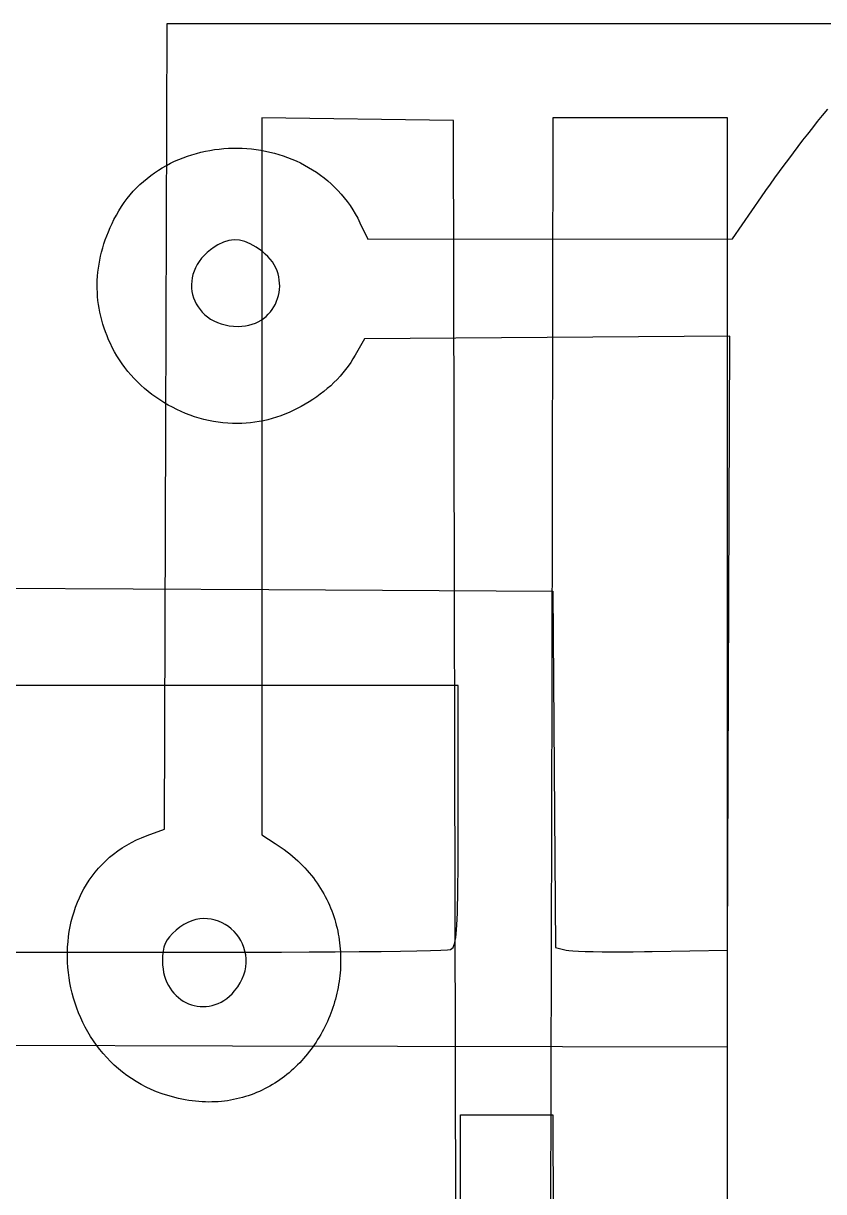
# Model space of a CAD drawing. Header units: inches. Extents: x -14 to 338, y 0 to 125.
# Drawn here: x 14.721 to 17.717, y 54.718 to 59.092 of the extents above; entities that cross this region are included whole.
import ezdxf

# ---------------------------------------------------------------- set-up
doc = ezdxf.new("R2010")
doc.units = ezdxf.units.IN
doc.layers.add('Bottom Overlay', color=54, linetype='Continuous')
doc.layers.add('Top Overlay', color=2, linetype='Continuous')

# ---------------------------------------------------------------- blocks, each defined once
blk = doc.blocks.new('IMPORTED_IMAGE_B_2')
at = {"layer": 'Bottom Overlay'}
for p, q in [((2.6293, -7.2773), (2.634, -5.7686)), ((2.634, -5.7686), (5.4536, -5.7686)), ((3.7057, -6.1319), (2.9882, -6.1221)), ((2.9882, -6.1221), (2.9882, -8.8071)), ((4.0782, -6.1228), (4.0736, -8.2346)), ((4.732, -6.1228), (4.0782, -6.1228)), ((4.732, -10.5915), (4.732, -6.1228)), ((3.715, -10.3567), (3.7057, -6.1319)), ((2.6247, -8.7859), (2.6293, -7.2773)), ((4.0736, -8.2346), (4.069, -10.3463)), ((2.5586, -8.8098), (2.6247, -8.7859)), ((2.4828, -8.8451), (2.5007, -8.8353)), ((2.5007, -8.8353), (2.5193, -8.8261)), ((2.5193, -8.8261), (2.5386, -8.8176)), ((2.5386, -8.8176), (2.5586, -8.8098)), ((2.9882, -8.8071), (3.0381, -8.8388)), ((2.4182, -8.8911), (2.4333, -8.8787)), ((2.4333, -8.8787), (2.4491, -8.8669)), ((2.4491, -8.8669), (2.4656, -8.8557)), ((2.4656, -8.8557), (2.4828, -8.8451)), ((3.0381, -8.8388), (3.0498, -8.8464)), ((3.0498, -8.8464), (3.0611, -8.8541)), ((3.0611, -8.8541), (3.0722, -8.862)), ((3.0722, -8.862), (3.0829, -8.8701)), ((3.0829, -8.8701), (3.0933, -8.8783)), ((3.0933, -8.8783), (3.1034, -8.8867)), ((2.3772, -8.9316), (2.3902, -8.9176)), ((2.3902, -8.9176), (2.4039, -8.9041)), ((2.4039, -8.9041), (2.4182, -8.8911)), ((3.1034, -8.8867), (3.1133, -8.8953)), ((3.1133, -8.8953), (3.1228, -8.9039)), ((3.1228, -8.9039), (3.132, -8.9127)), ((3.132, -8.9127), (3.141, -8.9217)), ((3.141, -8.9217), (3.1496, -8.9308)), ((2.3425, -8.9766), (2.3534, -8.9611)), ((2.3534, -8.9611), (2.3649, -8.9461)), ((2.3649, -8.9461), (2.3772, -8.9316)), ((3.1496, -8.9308), (3.158, -8.94)), ((3.158, -8.94), (3.1661, -8.9494)), ((3.1661, -8.9494), (3.1739, -8.9588)), ((3.1739, -8.9588), (3.1814, -8.9684)), ((2.3139, -9.0253), (2.3227, -9.0087)), ((2.3227, -9.0087), (2.3323, -8.9924)), ((2.3323, -8.9924), (2.3425, -8.9766)), ((3.1814, -8.9684), (3.1886, -8.9781)), ((3.1886, -8.9781), (3.1956, -8.9879)), ((3.1956, -8.9879), (3.2022, -8.9978)), ((3.2022, -8.9978), (3.2086, -9.0078)), ((3.2086, -9.0078), (3.2147, -9.0179)), ((2.2983, -9.0596), (2.3058, -9.0423)), ((2.3058, -9.0423), (2.3139, -9.0253)), ((3.2147, -9.0179), (3.2206, -9.0281)), ((3.2206, -9.0281), (3.2262, -9.0384)), ((3.2262, -9.0384), (3.2315, -9.0488)), ((3.2315, -9.0488), (3.2365, -9.0593)), ((2.28, -9.1133), (2.2854, -9.0952)), ((2.2854, -9.0952), (2.2915, -9.0773)), ((2.2915, -9.0773), (2.2983, -9.0596)), ((3.2365, -9.0593), (3.2413, -9.0698)), ((3.2413, -9.0698), (3.2458, -9.0804)), ((3.2458, -9.0804), (3.25, -9.091)), ((3.25, -9.091), (3.254, -9.1018)), ((2.2711, -9.1502), (2.2752, -9.1317)), ((2.2752, -9.1317), (2.28, -9.1133)), ((2.7115, -9.1348), (2.6966, -9.1425)), ((2.7264, -9.1288), (2.7115, -9.1348)), ((2.7115, -9.1348), (2.7115, -9.1348)), ((2.7413, -9.1245), (2.7264, -9.1288)), ((2.7264, -9.1288), (2.7264, -9.1288)), ((2.7562, -9.1218), (2.7413, -9.1245)), ((2.7413, -9.1245), (2.7413, -9.1245)), ((2.7708, -9.1207), (2.7562, -9.1218)), ((2.7562, -9.1218), (2.7562, -9.1218)), ((2.7853, -9.121), (2.7708, -9.1207)), ((2.7708, -9.1207), (2.7708, -9.1207)), ((2.7994, -9.1228), (2.7853, -9.121)), ((2.7853, -9.121), (2.7853, -9.121)), ((2.8132, -9.1259), (2.7994, -9.1228)), ((2.7994, -9.1228), (2.7994, -9.1228)), ((2.8265, -9.1303), (2.8132, -9.1259)), ((2.8132, -9.1259), (2.8132, -9.1259)), ((2.8394, -9.1358), (2.8265, -9.1303)), ((2.8265, -9.1303), (2.8265, -9.1303)), ((2.8516, -9.1426), (2.8394, -9.1358)), ((2.8394, -9.1358), (2.8394, -9.1358)), ((3.254, -9.1018), (3.2577, -9.1126)), ((3.2577, -9.1126), (3.2612, -9.1234)), ((3.2612, -9.1234), (3.2644, -9.1343)), ((3.2644, -9.1343), (3.2673, -9.1452)), ((2.265, -9.1879), (2.2677, -9.169)), ((2.2677, -9.169), (2.2711, -9.1502)), ((2.6536, -9.1761), (2.6425, -9.1882)), ((2.6672, -9.1636), (2.6536, -9.1761)), ((2.6536, -9.1761), (2.6536, -9.1761)), ((2.6818, -9.1521), (2.6672, -9.1636)), ((2.6672, -9.1636), (2.6672, -9.1636)), ((2.6966, -9.1425), (2.6818, -9.1521)), ((2.6818, -9.1521), (2.6818, -9.1521)), ((2.6966, -9.1425), (2.6966, -9.1425)), ((2.8633, -9.1503), (2.8516, -9.1426)), ((2.8516, -9.1426), (2.8516, -9.1426)), ((2.8742, -9.1591), (2.8633, -9.1503)), ((2.8633, -9.1503), (2.8633, -9.1503)), ((2.8844, -9.1688), (2.8742, -9.1591)), ((2.8742, -9.1591), (2.8742, -9.1591)), ((2.8937, -9.1793), (2.8844, -9.1688)), ((2.8844, -9.1688), (2.8844, -9.1688)), ((2.9021, -9.1906), (2.8937, -9.1793)), ((2.8937, -9.1793), (2.8937, -9.1793)), ((3.2673, -9.1452), (3.27, -9.1562)), ((3.27, -9.1562), (3.2725, -9.1672)), ((3.2725, -9.1672), (3.2747, -9.1783)), ((3.2747, -9.1783), (3.2766, -9.1894)), ((2.2607, -9.2454), (2.2615, -9.2261)), ((2.2615, -9.2261), (2.2629, -9.207)), ((2.2629, -9.207), (2.265, -9.1879)), ((2.6221, -9.2272), (2.6189, -9.2427)), ((2.627, -9.2132), (2.6221, -9.2272)), ((2.6221, -9.2272), (2.6221, -9.2272)), ((2.6337, -9.2004), (2.627, -9.2132)), ((2.627, -9.2132), (2.627, -9.2132)), ((2.6425, -9.1882), (2.6337, -9.2004)), ((2.6337, -9.2004), (2.6337, -9.2004)), ((2.6425, -9.1882), (2.6425, -9.1882)), ((2.9095, -9.2026), (2.9021, -9.1906)), ((2.9021, -9.1906), (2.9021, -9.1906)), ((2.9159, -9.2153), (2.9095, -9.2026)), ((2.9095, -9.2026), (2.9095, -9.2026)), ((2.9212, -9.2285), (2.9159, -9.2153)), ((2.9159, -9.2153), (2.9159, -9.2153)), ((2.9253, -9.2422), (2.9212, -9.2285)), ((2.9212, -9.2285), (2.9212, -9.2285)), ((3.2766, -9.1894), (3.2784, -9.2005)), ((3.2784, -9.2005), (3.2798, -9.2116)), ((3.2798, -9.2116), (3.2811, -9.2228)), ((3.2811, -9.2228), (3.282, -9.2339)), ((2.2606, -9.2647), (2.2607, -9.2454)), ((2.2612, -9.284), (2.2606, -9.2647)), ((2.6172, -9.2604), (2.6166, -9.2807)), ((2.6189, -9.2427), (2.6172, -9.2604)), ((2.6172, -9.2604), (2.6172, -9.2604)), ((2.6189, -9.2427), (2.6189, -9.2427)), ((2.9282, -9.2563), (2.9253, -9.2422)), ((2.9253, -9.2422), (2.9253, -9.2422)), ((2.9297, -9.2708), (2.9282, -9.2563)), ((2.9282, -9.2563), (2.9282, -9.2563)), ((2.9299, -9.2856), (2.9297, -9.2708)), ((2.9297, -9.2708), (2.9297, -9.2708)), ((3.282, -9.2339), (3.2828, -9.2451)), ((3.2828, -9.2451), (3.2833, -9.2563)), ((3.2833, -9.2563), (3.2836, -9.2675)), ((3.2836, -9.2675), (3.2836, -9.2786)), ((2.2624, -9.3033), (2.2612, -9.284)), ((2.2643, -9.3227), (2.2624, -9.3033)), ((2.6166, -9.2807), (2.6166, -9.2807)), ((2.6166, -9.2807), (2.6171, -9.2952)), ((2.6171, -9.2952), (2.6171, -9.2952)), ((2.6171, -9.2952), (2.6186, -9.3092)), ((2.6186, -9.3092), (2.6186, -9.3092)), ((2.6186, -9.3092), (2.6209, -9.3227)), ((2.9214, -9.331), (2.9258, -9.3158)), ((2.9258, -9.3158), (2.9286, -9.3006)), ((2.9258, -9.3158), (2.9258, -9.3158)), ((2.9286, -9.3006), (2.9299, -9.2856)), ((2.9286, -9.3006), (2.9286, -9.3006)), ((2.9299, -9.2856), (2.9299, -9.2856)), ((3.2824, -9.3121), (3.2815, -9.3232)), ((3.283, -9.301), (3.2824, -9.3121)), ((3.2834, -9.2898), (3.283, -9.301)), ((3.2836, -9.2786), (3.2834, -9.2898)), ((2.2668, -9.3419), (2.2643, -9.3227)), ((2.27, -9.3612), (2.2668, -9.3419)), ((2.6209, -9.3227), (2.6209, -9.3227)), ((2.6209, -9.3227), (2.6242, -9.3356)), ((2.6242, -9.3356), (2.6242, -9.3356)), ((2.6242, -9.3356), (2.6282, -9.3479)), ((2.6282, -9.3479), (2.6282, -9.3479)), ((2.6282, -9.3479), (2.6331, -9.3597)), ((2.6331, -9.3597), (2.6331, -9.3597)), ((2.6331, -9.3597), (2.6386, -9.3707)), ((2.9076, -9.3614), (2.9154, -9.3462)), ((2.9154, -9.3462), (2.9214, -9.331)), ((2.9154, -9.3462), (2.9154, -9.3462)), ((2.9214, -9.331), (2.9214, -9.331)), ((3.2776, -9.3564), (3.2758, -9.3674)), ((3.2791, -9.3454), (3.2776, -9.3564)), ((3.2804, -9.3343), (3.2791, -9.3454)), ((3.2815, -9.3232), (3.2804, -9.3343)), ((2.2738, -9.3803), (2.27, -9.3612)), ((2.2783, -9.3994), (2.2738, -9.3803)), ((2.2834, -9.4183), (2.2783, -9.3994)), ((2.6386, -9.3707), (2.6386, -9.3707)), ((2.6386, -9.3707), (2.6449, -9.3812)), ((2.6449, -9.3812), (2.6449, -9.3812)), ((2.6449, -9.3812), (2.6518, -9.391)), ((2.6518, -9.391), (2.6518, -9.391)), ((2.6518, -9.391), (2.6593, -9.4001)), ((2.6593, -9.4001), (2.6593, -9.4001)), ((2.6593, -9.4001), (2.6674, -9.4085)), ((2.8673, -9.4111), (2.8772, -9.4017)), ((2.8772, -9.4017), (2.8867, -9.3912)), ((2.8772, -9.4017), (2.8772, -9.4017)), ((2.8867, -9.3912), (2.8981, -9.3764)), ((2.8867, -9.3912), (2.8867, -9.3912)), ((2.8981, -9.3764), (2.9076, -9.3614)), ((2.8981, -9.3764), (2.8981, -9.3764)), ((2.9076, -9.3614), (2.9076, -9.3614)), ((3.2693, -9.4002), (3.2667, -9.411)), ((3.2717, -9.3893), (3.2693, -9.4002)), ((3.2738, -9.3784), (3.2717, -9.3893)), ((3.2758, -9.3674), (3.2738, -9.3784)), ((2.2892, -9.437), (2.2834, -9.4183)), ((2.2956, -9.4556), (2.2892, -9.437)), ((2.6674, -9.4085), (2.6674, -9.4085)), ((2.6674, -9.4085), (2.676, -9.4161)), ((2.676, -9.4161), (2.676, -9.4161)), ((2.676, -9.4161), (2.685, -9.4231)), ((2.685, -9.4231), (2.685, -9.4231)), ((2.685, -9.4231), (2.6945, -9.4293)), ((2.6945, -9.4293), (2.6945, -9.4293)), ((2.6945, -9.4293), (2.7044, -9.4347)), ((2.7044, -9.4347), (2.7044, -9.4347)), ((2.7044, -9.4347), (2.7145, -9.4393)), ((2.7145, -9.4393), (2.7145, -9.4393)), ((2.7145, -9.4393), (2.725, -9.4432)), ((2.725, -9.4432), (2.725, -9.4432)), ((2.725, -9.4432), (2.7357, -9.4462)), ((2.7357, -9.4462), (2.7357, -9.4462)), ((2.7357, -9.4462), (2.7467, -9.4483)), ((2.7915, -9.4481), (2.8027, -9.4458)), ((2.8027, -9.4458), (2.8139, -9.4425)), ((2.8027, -9.4458), (2.8027, -9.4458)), ((2.8139, -9.4425), (2.825, -9.4382)), ((2.8139, -9.4425), (2.8139, -9.4425)), ((2.825, -9.4382), (2.8359, -9.433)), ((2.825, -9.4382), (2.825, -9.4382)), ((2.8359, -9.433), (2.8466, -9.4267)), ((2.8359, -9.433), (2.8359, -9.433)), ((2.8466, -9.4267), (2.8571, -9.4194)), ((2.8466, -9.4267), (2.8466, -9.4267)), ((2.8571, -9.4194), (2.8673, -9.4111)), ((2.8571, -9.4194), (2.8571, -9.4194)), ((2.8673, -9.4111), (2.8673, -9.4111)), ((3.2576, -9.4431), (3.2541, -9.4537)), ((3.2608, -9.4325), (3.2576, -9.4431)), ((3.2638, -9.4218), (3.2608, -9.4325)), ((3.2667, -9.411), (3.2638, -9.4218)), ((2.3026, -9.4739), (2.2956, -9.4556)), ((2.3103, -9.492), (2.3026, -9.4739)), ((2.7467, -9.4483), (2.7467, -9.4483)), ((2.7467, -9.4483), (2.7577, -9.4496)), ((2.7577, -9.4496), (2.7577, -9.4496)), ((2.7577, -9.4496), (2.7689, -9.45)), ((2.7689, -9.45), (2.7802, -9.4495)), ((2.7689, -9.45), (2.7689, -9.45)), ((2.7802, -9.4495), (2.7915, -9.4481)), ((2.7802, -9.4495), (2.7802, -9.4495)), ((2.7915, -9.4481), (2.7915, -9.4481)), ((3.2426, -9.4849), (3.2384, -9.4952)), ((3.2466, -9.4746), (3.2426, -9.4849)), ((3.2505, -9.4642), (3.2466, -9.4746)), ((3.2541, -9.4537), (3.2505, -9.4642)), ((2.3186, -9.5099), (2.3103, -9.492)), ((2.3276, -9.5275), (2.3186, -9.5099)), ((2.3371, -9.5448), (2.3276, -9.5275)), ((3.2195, -9.5352), (3.2143, -9.545)), ((3.2245, -9.5253), (3.2195, -9.5352)), ((3.2293, -9.5154), (3.2245, -9.5253)), ((3.2339, -9.5053), (3.2293, -9.5154)), ((3.2384, -9.4952), (3.2339, -9.5053)), ((2.3474, -9.5617), (2.3371, -9.5448)), ((2.3582, -9.5783), (2.3474, -9.5617)), ((2.3697, -9.5945), (2.3582, -9.5783)), ((3.1975, -9.5736), (3.1916, -9.5828)), ((3.2033, -9.5641), (3.1975, -9.5736)), ((3.2089, -9.5546), (3.2033, -9.5641)), ((3.2143, -9.545), (3.2089, -9.5546)), ((2.3817, -9.6104), (2.3697, -9.5945)), ((2.3945, -9.6258), (2.3817, -9.6104)), ((3.1661, -9.6187), (3.1592, -9.6273)), ((3.1727, -9.6099), (3.1661, -9.6187)), ((3.1792, -9.601), (3.1727, -9.6099)), ((3.1855, -9.592), (3.1792, -9.601)), ((3.1916, -9.5828), (3.1855, -9.592)), ((2.4078, -9.6407), (2.3945, -9.6258)), ((2.4217, -9.6552), (2.4078, -9.6407)), ((2.4363, -9.6692), (2.4217, -9.6552)), ((3.1303, -9.6602), (3.1226, -9.6681)), ((3.1378, -9.6522), (3.1303, -9.6602)), ((3.1451, -9.6441), (3.1378, -9.6522)), ((3.1522, -9.6358), (3.1451, -9.6441)), ((3.1592, -9.6273), (3.1522, -9.6358)), ((2.4515, -9.6826), (2.4363, -9.6692)), ((2.4673, -9.6956), (2.4515, -9.6826)), ((2.4837, -9.7079), (2.4673, -9.6956)), ((2.5007, -9.7197), (2.4837, -9.7079)), ((3.0819, -9.7046), (3.0733, -9.7114)), ((3.0904, -9.6977), (3.0819, -9.7046)), ((3.0987, -9.6905), (3.0904, -9.6977)), ((3.1068, -9.6832), (3.0987, -9.6905)), ((3.1148, -9.6757), (3.1068, -9.6832)), ((3.1226, -9.6681), (3.1148, -9.6757)), ((2.5183, -9.7308), (2.5007, -9.7197)), ((2.5365, -9.7413), (2.5183, -9.7308)), ((2.5553, -9.7511), (2.5365, -9.7413)), ((2.5747, -9.7602), (2.5553, -9.7511)), ((3.0089, -9.753), (2.9991, -9.7581)), ((3.0185, -9.7477), (3.0089, -9.753)), ((3.028, -9.7422), (3.0185, -9.7477)), ((3.0374, -9.7364), (3.028, -9.7422)), ((3.0466, -9.7305), (3.0374, -9.7364)), ((3.0556, -9.7243), (3.0466, -9.7305)), ((3.0645, -9.7179), (3.0556, -9.7243)), ((3.0733, -9.7114), (3.0645, -9.7179)), ((2.5947, -9.7686), (2.5747, -9.7602)), ((2.6154, -9.7763), (2.5947, -9.7686)), ((2.6366, -9.7832), (2.6154, -9.7763)), ((2.6498, -9.7871), (2.6366, -9.7832)), ((2.6629, -9.7906), (2.6498, -9.7871)), ((2.676, -9.7937), (2.6629, -9.7906)), ((2.689, -9.7965), (2.676, -9.7937)), ((2.7018, -9.799), (2.689, -9.7965)), ((2.8941, -9.7959), (2.8829, -9.7983)), ((2.9052, -9.7933), (2.8941, -9.7959)), ((2.9161, -9.7904), (2.9052, -9.7933)), ((2.927, -9.7872), (2.9161, -9.7904)), ((2.9377, -9.7838), (2.927, -9.7872)), ((2.9482, -9.7801), (2.9377, -9.7838)), ((2.9587, -9.7762), (2.9482, -9.7801)), ((2.969, -9.772), (2.9587, -9.7762)), ((2.9792, -9.7676), (2.969, -9.772)), ((2.9892, -9.763), (2.9792, -9.7676)), ((2.9991, -9.7581), (2.9892, -9.763)), ((2.7146, -9.8012), (2.7018, -9.799)), ((2.7273, -9.803), (2.7146, -9.8012)), ((2.7399, -9.8044), (2.7273, -9.803)), ((2.7524, -9.8056), (2.7399, -9.8044)), ((2.7648, -9.8064), (2.7524, -9.8056)), ((2.7771, -9.807), (2.7648, -9.8064)), ((2.7893, -9.8072), (2.7771, -9.807)), ((2.8014, -9.8071), (2.7893, -9.8072)), ((2.8133, -9.8067), (2.8014, -9.8071)), ((2.8252, -9.806), (2.8133, -9.8067)), ((2.837, -9.8051), (2.8252, -9.806)), ((2.8486, -9.8038), (2.837, -9.8051)), ((2.8602, -9.8022), (2.8486, -9.8038)), ((2.8716, -9.8004), (2.8602, -9.8022)), ((2.8829, -9.7983), (2.8716, -9.8004))]:
    blk.add_line(p, q, dxfattribs=at)
blk = doc.blocks.new('IMPORTED_IMAGE_B_3')
at = {"layer": 'Top Overlay'}
for p, q in [((5.0692, -6.1365), (5.088, -6.1131)), ((5.088, -6.1131), (5.1071, -6.0896)), ((5.0323, -6.1832), (5.0507, -6.1598)), ((5.0507, -6.1598), (5.0692, -6.1365)), ((4.9963, -6.2298), (5.0142, -6.2065)), ((5.0142, -6.2065), (5.0323, -6.1832)), ((2.7434, -6.2555), (2.7602, -6.2511)), ((2.7602, -6.2511), (2.7771, -6.2474)), ((2.7771, -6.2474), (2.7942, -6.2441)), ((2.7942, -6.2441), (2.8113, -6.2414)), ((2.8113, -6.2414), (2.8286, -6.2393)), ((2.8286, -6.2393), (2.8459, -6.2376)), ((2.8459, -6.2376), (2.8632, -6.2365)), ((2.8632, -6.2365), (2.8806, -6.236)), ((2.8806, -6.236), (2.898, -6.2359)), ((2.898, -6.2359), (2.9154, -6.2364)), ((2.9154, -6.2364), (2.9328, -6.2375)), ((2.9328, -6.2375), (2.9501, -6.239)), ((2.9501, -6.239), (2.9674, -6.2411)), ((2.9674, -6.2411), (2.9846, -6.2438)), ((2.9846, -6.2438), (3.0017, -6.2469)), ((3.0017, -6.2469), (3.0187, -6.2506)), ((3.0187, -6.2506), (3.0356, -6.2549)), ((3.0356, -6.2549), (3.0523, -6.2596)), ((4.9611, -6.2766), (4.9786, -6.2532)), ((4.9786, -6.2532), (4.9963, -6.2298)), ((2.631, -6.3007), (2.6464, -6.2926)), ((2.6464, -6.2926), (2.662, -6.2851)), ((2.662, -6.2851), (2.6779, -6.2781)), ((2.6779, -6.2781), (2.6939, -6.2716)), ((2.6939, -6.2716), (2.7102, -6.2657)), ((2.7102, -6.2657), (2.7267, -6.2603)), ((2.7267, -6.2603), (2.7434, -6.2555)), ((3.0523, -6.2596), (3.0689, -6.2649)), ((3.0689, -6.2649), (3.0852, -6.2708)), ((3.0852, -6.2708), (3.1014, -6.2771)), ((3.1014, -6.2771), (3.1174, -6.284)), ((3.1174, -6.284), (3.1331, -6.2914)), ((3.1331, -6.2914), (3.1486, -6.2994)), ((4.9437, -6.3), (4.9611, -6.2766)), ((2.5587, -6.3491), (2.5725, -6.3383)), ((2.5725, -6.3383), (2.5867, -6.3281)), ((2.5867, -6.3281), (2.6011, -6.3184)), ((2.6011, -6.3184), (2.6159, -6.3093)), ((2.6159, -6.3093), (2.631, -6.3007)), ((3.1486, -6.2994), (3.1638, -6.3079)), ((3.1638, -6.3079), (3.1787, -6.3169)), ((3.1787, -6.3169), (3.1933, -6.3264)), ((3.1933, -6.3264), (3.2076, -6.3365)), ((3.2076, -6.3365), (3.2215, -6.3471)), ((4.9094, -6.3471), (4.9265, -6.3235)), ((4.9265, -6.3235), (4.9437, -6.3)), ((2.5074, -6.3975), (2.5196, -6.3846)), ((2.5196, -6.3846), (2.5323, -6.3722)), ((2.5323, -6.3722), (2.5453, -6.3604)), ((2.5453, -6.3604), (2.5587, -6.3491)), ((3.2215, -6.3471), (3.2351, -6.3582)), ((3.2351, -6.3582), (3.2483, -6.3699)), ((3.2483, -6.3699), (3.2611, -6.3821)), ((3.2611, -6.3821), (3.2735, -6.3948)), ((4.8757, -6.3945), (4.8925, -6.3707)), ((4.8925, -6.3707), (4.9094, -6.3471)), ((2.4734, -6.4395), (2.4843, -6.425)), ((2.4843, -6.425), (2.4956, -6.411)), ((2.4956, -6.411), (2.5074, -6.3975)), ((3.2735, -6.3948), (3.2855, -6.408)), ((3.2855, -6.408), (3.2971, -6.4218)), ((3.2971, -6.4218), (3.3081, -6.4361)), ((4.75, -6.5751), (4.8589, -6.4184)), ((4.8589, -6.4184), (4.8757, -6.3945)), ((2.4438, -6.4864), (2.4532, -6.4702)), ((2.4532, -6.4702), (2.463, -6.4546)), ((2.463, -6.4546), (2.4734, -6.4395)), ((3.3081, -6.4361), (3.3187, -6.4509)), ((3.3187, -6.4509), (3.3288, -6.4663)), ((3.3288, -6.4663), (3.3384, -6.4822)), ((2.4276, -6.5183), (2.435, -6.5031)), ((2.435, -6.5031), (2.4438, -6.4864)), ((3.3384, -6.4822), (3.3474, -6.4986)), ((3.3474, -6.4986), (3.3559, -6.5155)), ((3.3559, -6.5155), (3.3852, -6.577)), ((2.4081, -6.564), (2.4142, -6.5488)), ((2.4142, -6.5488), (2.4207, -6.5336)), ((2.4207, -6.5336), (2.4276, -6.5183)), ((2.3929, -6.6097), (2.3975, -6.5945)), ((2.3975, -6.5945), (2.4026, -6.5792)), ((2.4026, -6.5792), (2.4081, -6.564)), ((2.8244, -6.5981), (2.8095, -6.607)), ((2.8453, -6.5881), (2.8244, -6.5981)), ((2.8244, -6.5981), (2.8244, -6.5981)), ((2.8653, -6.5817), (2.8453, -6.5881)), ((2.8453, -6.5881), (2.8453, -6.5881)), ((2.8849, -6.5791), (2.8653, -6.5817)), ((2.8653, -6.5817), (2.8653, -6.5817)), ((2.9044, -6.5802), (2.8849, -6.5791)), ((2.8849, -6.5791), (2.8849, -6.5791)), ((2.9244, -6.5851), (2.9044, -6.5802)), ((2.9044, -6.5802), (2.9044, -6.5802)), ((2.9451, -6.5939), (2.9244, -6.5851)), ((2.9244, -6.5851), (2.9244, -6.5851)), ((2.9671, -6.6066), (2.9451, -6.5939)), ((2.9451, -6.5939), (2.9451, -6.5939)), ((3.3852, -6.577), (4.75, -6.5751)), ((2.3818, -6.6552), (2.385, -6.6401)), ((2.385, -6.6401), (2.3887, -6.6249)), ((2.3887, -6.6249), (2.3929, -6.6097)), ((2.7624, -6.6484), (2.7537, -6.66)), ((2.7724, -6.6373), (2.7624, -6.6484)), ((2.7624, -6.6484), (2.7624, -6.6484)), ((2.7835, -6.6266), (2.7724, -6.6373)), ((2.7724, -6.6373), (2.7724, -6.6373)), ((2.7959, -6.6165), (2.7835, -6.6266)), ((2.7835, -6.6266), (2.7835, -6.6266)), ((2.8095, -6.607), (2.7959, -6.6165)), ((2.7959, -6.6165), (2.7959, -6.6165)), ((2.8095, -6.607), (2.8095, -6.607)), ((2.9907, -6.6233), (2.9671, -6.6066)), ((2.9671, -6.6066), (2.9671, -6.6066)), ((3.0016, -6.6323), (2.9907, -6.6233)), ((2.9907, -6.6233), (2.9907, -6.6233)), ((3.0114, -6.6418), (3.0016, -6.6323)), ((3.0016, -6.6323), (3.0016, -6.6323)), ((3.0202, -6.6517), (3.0114, -6.6418)), ((3.0114, -6.6418), (3.0114, -6.6418)), ((2.3749, -6.7006), (2.3767, -6.6855)), ((2.3767, -6.6855), (2.379, -6.6704)), ((2.379, -6.6704), (2.3818, -6.6552)), ((2.7398, -6.684), (2.7346, -6.6964)), ((2.7462, -6.6719), (2.7398, -6.684)), ((2.7398, -6.684), (2.7398, -6.684)), ((2.7537, -6.66), (2.7462, -6.6719)), ((2.7462, -6.6719), (2.7462, -6.6719)), ((2.7537, -6.66), (2.7537, -6.66)), ((3.0279, -6.662), (3.0202, -6.6517)), ((3.0202, -6.6517), (3.0202, -6.6517)), ((3.0347, -6.6727), (3.0279, -6.662)), ((3.0279, -6.662), (3.0279, -6.662)), ((3.0405, -6.6837), (3.0347, -6.6727)), ((3.0347, -6.6727), (3.0347, -6.6727)), ((3.0453, -6.6949), (3.0405, -6.6837)), ((3.0405, -6.6837), (3.0405, -6.6837)), ((2.3722, -6.7459), (2.3726, -6.7308)), ((2.3726, -6.7308), (2.3735, -6.7157)), ((2.3735, -6.7157), (2.3749, -6.7006)), ((2.7259, -6.7344), (2.7251, -6.747)), ((2.7277, -6.7216), (2.7259, -6.7344)), ((2.7259, -6.7344), (2.7259, -6.7344)), ((2.7306, -6.709), (2.7277, -6.7216)), ((2.7277, -6.7216), (2.7277, -6.7216)), ((2.7346, -6.6964), (2.7306, -6.709)), ((2.7306, -6.709), (2.7306, -6.709)), ((2.7346, -6.6964), (2.7346, -6.6964)), ((3.0491, -6.7064), (3.0453, -6.6949)), ((3.0453, -6.6949), (3.0453, -6.6949)), ((3.052, -6.7179), (3.0491, -6.7064)), ((3.0491, -6.7064), (3.0491, -6.7064)), ((3.054, -6.7296), (3.052, -6.7179)), ((3.052, -6.7179), (3.052, -6.7179)), ((3.0551, -6.7413), (3.054, -6.7296)), ((3.054, -6.7296), (3.054, -6.7296)), ((2.3722, -6.7609), (2.3722, -6.7459)), ((2.3727, -6.7759), (2.3722, -6.7609)), ((2.3737, -6.7909), (2.3727, -6.7759)), ((2.7251, -6.747), (2.7251, -6.747)), ((2.7251, -6.747), (2.7255, -6.7596)), ((2.7255, -6.7596), (2.7255, -6.7596)), ((2.7255, -6.7596), (2.727, -6.7721)), ((2.727, -6.7721), (2.727, -6.7721)), ((2.727, -6.7721), (2.7295, -6.7844)), ((3.0509, -6.7874), (3.0532, -6.7761)), ((3.0532, -6.7761), (3.0547, -6.7646)), ((3.0532, -6.7761), (3.0532, -6.7761)), ((3.0547, -6.7646), (3.0554, -6.753)), ((3.0547, -6.7646), (3.0547, -6.7646)), ((3.0554, -6.753), (3.0551, -6.7413)), ((3.0551, -6.7413), (3.0551, -6.7413)), ((3.0554, -6.753), (3.0554, -6.753)), ((2.3751, -6.8058), (2.3737, -6.7909)), ((2.377, -6.8208), (2.3751, -6.8058)), ((2.3793, -6.8356), (2.377, -6.8208)), ((2.7295, -6.7844), (2.7295, -6.7844)), ((2.7295, -6.7844), (2.733, -6.7964)), ((2.733, -6.7964), (2.733, -6.7964)), ((2.733, -6.7964), (2.7375, -6.808)), ((2.7375, -6.808), (2.7375, -6.808)), ((2.7375, -6.808), (2.7431, -6.8193)), ((2.7431, -6.8193), (2.7431, -6.8193)), ((2.7431, -6.8193), (2.7497, -6.8302)), ((3.0336, -6.83), (3.0391, -6.8199)), ((3.0391, -6.8199), (3.0438, -6.8094)), ((3.0391, -6.8199), (3.0391, -6.8199)), ((3.0438, -6.8094), (3.0477, -6.7985)), ((3.0438, -6.8094), (3.0438, -6.8094)), ((3.0477, -6.7985), (3.0509, -6.7874)), ((3.0477, -6.7985), (3.0477, -6.7985)), ((3.0509, -6.7874), (3.0509, -6.7874)), ((2.3821, -6.8505), (2.3793, -6.8356)), ((2.3854, -6.8653), (2.3821, -6.8505)), ((2.3892, -6.8801), (2.3854, -6.8653)), ((2.7497, -6.8302), (2.7497, -6.8302)), ((2.7497, -6.8302), (2.7572, -6.8405)), ((2.7572, -6.8405), (2.7572, -6.8405)), ((2.7572, -6.8405), (2.7657, -6.8503)), ((2.7657, -6.8503), (2.7657, -6.8503)), ((2.7657, -6.8503), (2.7752, -6.8594)), ((2.7752, -6.8594), (2.7752, -6.8594)), ((2.7752, -6.8594), (2.7855, -6.8679)), ((2.9953, -6.8731), (3.0043, -6.8657)), ((3.0043, -6.8657), (3.0127, -6.8576)), ((3.0043, -6.8657), (3.0043, -6.8657)), ((3.0127, -6.8576), (3.0204, -6.8489)), ((3.0127, -6.8576), (3.0127, -6.8576)), ((3.0204, -6.8489), (3.0274, -6.8397)), ((3.0204, -6.8489), (3.0204, -6.8489)), ((3.0274, -6.8397), (3.0336, -6.83)), ((3.0274, -6.8397), (3.0274, -6.8397)), ((3.0336, -6.83), (3.0336, -6.83)), ((2.3934, -6.8948), (2.3892, -6.8801)), ((2.3981, -6.9095), (2.3934, -6.8948)), ((2.4032, -6.9241), (2.3981, -6.9095)), ((2.7855, -6.8679), (2.7855, -6.8679)), ((2.7855, -6.8679), (2.7968, -6.8756)), ((2.7968, -6.8756), (2.7968, -6.8756)), ((2.7968, -6.8756), (2.809, -6.8825)), ((2.809, -6.8825), (2.809, -6.8825)), ((2.809, -6.8825), (2.8221, -6.8885)), ((2.8221, -6.8885), (2.8221, -6.8885)), ((2.8221, -6.8885), (2.8361, -6.8936)), ((2.8361, -6.8936), (2.8361, -6.8936)), ((2.8361, -6.8936), (2.8509, -6.8977)), ((2.8509, -6.8977), (2.8509, -6.8977)), ((2.8509, -6.8977), (2.8665, -6.9007)), ((2.8665, -6.9007), (2.8665, -6.9007)), ((2.8665, -6.9007), (2.883, -6.9026)), ((2.883, -6.9026), (2.883, -6.9026)), ((2.883, -6.9026), (2.9003, -6.9034)), ((2.9003, -6.9034), (2.9142, -6.903)), ((2.9003, -6.9034), (2.9003, -6.9034)), ((2.9142, -6.903), (2.9276, -6.9015)), ((2.9142, -6.903), (2.9142, -6.903)), ((2.9276, -6.9015), (2.9404, -6.8989)), ((2.9276, -6.9015), (2.9276, -6.9015)), ((2.9404, -6.8989), (2.9526, -6.8955)), ((2.9404, -6.8989), (2.9404, -6.8989)), ((2.9526, -6.8955), (2.9642, -6.8911)), ((2.9526, -6.8955), (2.9526, -6.8955)), ((2.9642, -6.8911), (2.9752, -6.8859)), ((2.9642, -6.8911), (2.9642, -6.8911)), ((2.9752, -6.8859), (2.9855, -6.8799)), ((2.9752, -6.8859), (2.9752, -6.8859)), ((2.9855, -6.8799), (2.9953, -6.8731)), ((2.9855, -6.8799), (2.9855, -6.8799)), ((2.9953, -6.8731), (2.9953, -6.8731)), ((2.4089, -6.9387), (2.4032, -6.9241)), ((2.4149, -6.9533), (2.4089, -6.9387)), ((2.4215, -6.9678), (2.4149, -6.9533)), ((3.3725, -6.9494), (3.3378, -7.0114)), ((4.0568, -6.9446), (3.3725, -6.9494)), ((4.7411, -6.9399), (4.0568, -6.9446)), ((4.7318, -9.2382), (4.7411, -6.9399)), ((2.4285, -6.9823), (2.4215, -6.9678)), ((2.4368, -6.998), (2.4285, -6.9823)), ((2.4457, -7.0134), (2.4368, -6.998)), ((2.4551, -7.0285), (2.4457, -7.0134)), ((2.4651, -7.0433), (2.4551, -7.0285)), ((3.3212, -7.0387), (3.312, -7.0519)), ((3.3298, -7.0252), (3.3212, -7.0387)), ((3.3378, -7.0114), (3.3298, -7.0252)), ((2.4757, -7.0576), (2.4651, -7.0433)), ((2.4868, -7.0716), (2.4757, -7.0576)), ((2.4984, -7.0852), (2.4868, -7.0716)), ((2.5104, -7.0984), (2.4984, -7.0852)), ((3.292, -7.0776), (3.2813, -7.09)), ((3.3023, -7.0649), (3.292, -7.0776)), ((3.312, -7.0519), (3.3023, -7.0649)), ((2.5229, -7.1112), (2.5104, -7.0984)), ((2.5359, -7.1236), (2.5229, -7.1112)), ((2.5493, -7.1355), (2.5359, -7.1236)), ((3.2463, -7.1252), (3.2337, -7.1363)), ((3.2584, -7.1138), (3.2463, -7.1252)), ((3.27, -7.102), (3.2584, -7.1138)), ((3.2813, -7.09), (3.27, -7.102)), ((2.5631, -7.1471), (2.5493, -7.1355)), ((2.5773, -7.1581), (2.5631, -7.1471)), ((2.5919, -7.1687), (2.5773, -7.1581)), ((2.6068, -7.1788), (2.5919, -7.1687)), ((3.1939, -7.1673), (3.18, -7.1769)), ((3.2075, -7.1574), (3.1939, -7.1673)), ((3.2208, -7.147), (3.2075, -7.1574)), ((3.2337, -7.1363), (3.2208, -7.147)), ((2.6221, -7.1884), (2.6068, -7.1788)), ((2.6377, -7.1976), (2.6221, -7.1884)), ((2.6536, -7.2062), (2.6377, -7.1976)), ((2.6698, -7.2143), (2.6536, -7.2062)), ((2.6862, -7.2219), (2.6698, -7.2143)), ((3.1213, -7.211), (3.106, -7.2184)), ((3.1363, -7.2031), (3.1213, -7.211)), ((3.1511, -7.1948), (3.1363, -7.2031)), ((3.1657, -7.1861), (3.1511, -7.1948)), ((3.18, -7.1769), (3.1657, -7.1861)), ((2.7029, -7.2289), (2.6862, -7.2219)), ((2.7198, -7.2354), (2.7029, -7.2289)), ((2.7369, -7.2413), (2.7198, -7.2354)), ((2.7542, -7.2466), (2.7369, -7.2413)), ((2.7717, -7.2514), (2.7542, -7.2466)), ((2.7894, -7.2555), (2.7717, -7.2514)), ((2.8071, -7.2591), (2.7894, -7.2555)), ((2.825, -7.262), (2.8071, -7.2591)), ((2.9786, -7.2596), (2.9623, -7.2623)), ((2.9948, -7.2563), (2.9786, -7.2596)), ((3.011, -7.2525), (2.9948, -7.2563)), ((3.0272, -7.2481), (3.011, -7.2525)), ((3.0432, -7.2432), (3.0272, -7.2481)), ((3.0591, -7.2377), (3.0432, -7.2432)), ((3.0749, -7.2318), (3.0591, -7.2377)), ((3.0906, -7.2253), (3.0749, -7.2318)), ((3.106, -7.2184), (3.0906, -7.2253)), ((2.843, -7.2643), (2.825, -7.262)), ((2.8611, -7.2659), (2.843, -7.2643)), ((2.8792, -7.2669), (2.8611, -7.2659)), ((2.8974, -7.2673), (2.8792, -7.2669)), ((2.9136, -7.267), (2.8974, -7.2673)), ((2.9298, -7.266), (2.9136, -7.267)), ((2.9461, -7.2645), (2.9298, -7.266)), ((2.9623, -7.2623), (2.9461, -7.2645)), ((1.9525, -7.8835), (3.0152, -7.8887)), ((3.0152, -7.8887), (4.0778, -7.894)), ((4.0778, -7.894), (4.0826, -8.5612)), ((3.7236, -8.2482), (1.969, -8.2482)), ((3.7236, -8.7367), (3.7236, -8.2482)), ((4.0826, -8.5612), (4.0874, -9.2285)), ((3.7236, -8.8129), (3.7236, -8.7367)), ((3.7234, -8.8809), (3.7236, -8.8129)), ((3.7231, -8.9412), (3.7234, -8.8809)), ((3.7227, -8.9943), (3.7231, -8.9412)), ((3.722, -9.0406), (3.7227, -8.9943)), ((3.7214, -9.0712), (3.722, -9.0406)), ((3.7207, -9.0984), (3.7214, -9.0712)), ((3.7187, -9.1436), (3.7198, -9.1225)), ((3.7198, -9.1225), (3.7207, -9.0984)), ((3.7145, -9.1912), (3.7161, -9.1778)), ((3.7161, -9.1778), (3.7175, -9.162)), ((3.7175, -9.162), (3.7187, -9.1436)), ((3.7004, -9.2329), (3.7043, -9.2282)), ((3.7043, -9.2282), (3.7077, -9.2213)), ((3.7077, -9.2213), (3.7107, -9.2117)), ((3.7107, -9.2117), (3.7127, -9.2025)), ((3.7127, -9.2025), (3.7145, -9.1912)), ((4.0874, -9.2285), (4.128, -9.2386)), ((1.9867, -9.2459), (2.1072, -9.2463)), ((2.1072, -9.2463), (2.2297, -9.2466)), ((2.2297, -9.2466), (2.3531, -9.2468)), ((2.3531, -9.2468), (2.4766, -9.2468)), ((2.4766, -9.2468), (2.5992, -9.2468)), ((2.5992, -9.2468), (2.72, -9.2467)), ((2.72, -9.2467), (2.838, -9.2465)), ((2.838, -9.2465), (2.9523, -9.2462)), ((2.9523, -9.2462), (3.0619, -9.2458)), ((3.0619, -9.2458), (3.166, -9.2454)), ((3.166, -9.2454), (3.2635, -9.2448)), ((3.2635, -9.2448), (3.3535, -9.2441)), ((3.3535, -9.2441), (3.4351, -9.2433)), ((3.4351, -9.2433), (3.5073, -9.2424)), ((3.5073, -9.2424), (3.5692, -9.2413)), ((3.5692, -9.2413), (3.6199, -9.2402)), ((3.6199, -9.2402), (3.6583, -9.239)), ((3.6583, -9.239), (3.6837, -9.2377)), ((3.6837, -9.2377), (3.6949, -9.2363)), ((3.6949, -9.2363), (3.7004, -9.2329)), ((4.128, -9.2386), (4.1374, -9.24)), ((4.1374, -9.24), (4.1528, -9.2413)), ((4.1528, -9.2413), (4.1735, -9.2424)), ((4.1735, -9.2424), (4.199, -9.2433)), ((4.199, -9.2433), (4.2287, -9.2439)), ((4.2287, -9.2439), (4.2621, -9.2444)), ((4.2621, -9.2444), (4.2986, -9.2446)), ((4.2986, -9.2446), (4.3377, -9.2446)), ((4.3377, -9.2446), (4.3788, -9.2444)), ((4.3788, -9.2444), (4.4213, -9.2439)), ((4.4213, -9.2439), (4.4502, -9.2434)), ((4.4502, -9.2434), (4.7318, -9.2382)), ((2.8789, -9.5976), (1.0261, -9.5936)), ((4.7318, -9.6015), (2.8789, -9.5976)), ((4.7318, -14.0702), (4.7318, -9.6015)), ((3.7281, -11.9529), (3.7327, -9.8558)), ((3.7327, -9.8558), (4.0778, -9.8558)), ((4.0778, -9.8558), (4.0825, -11.9581))]:
    blk.add_line(p, q, dxfattribs=at)

msp = doc.modelspace()

# ---------------------------------------------------------------- block references
for name in ['IMPORTED_IMAGE_B_2', 'IMPORTED_IMAGE_B_3']:
    msp.add_blockref(name, (12.6249, 64.8609))

doc.saveas('drawing.dxf')
